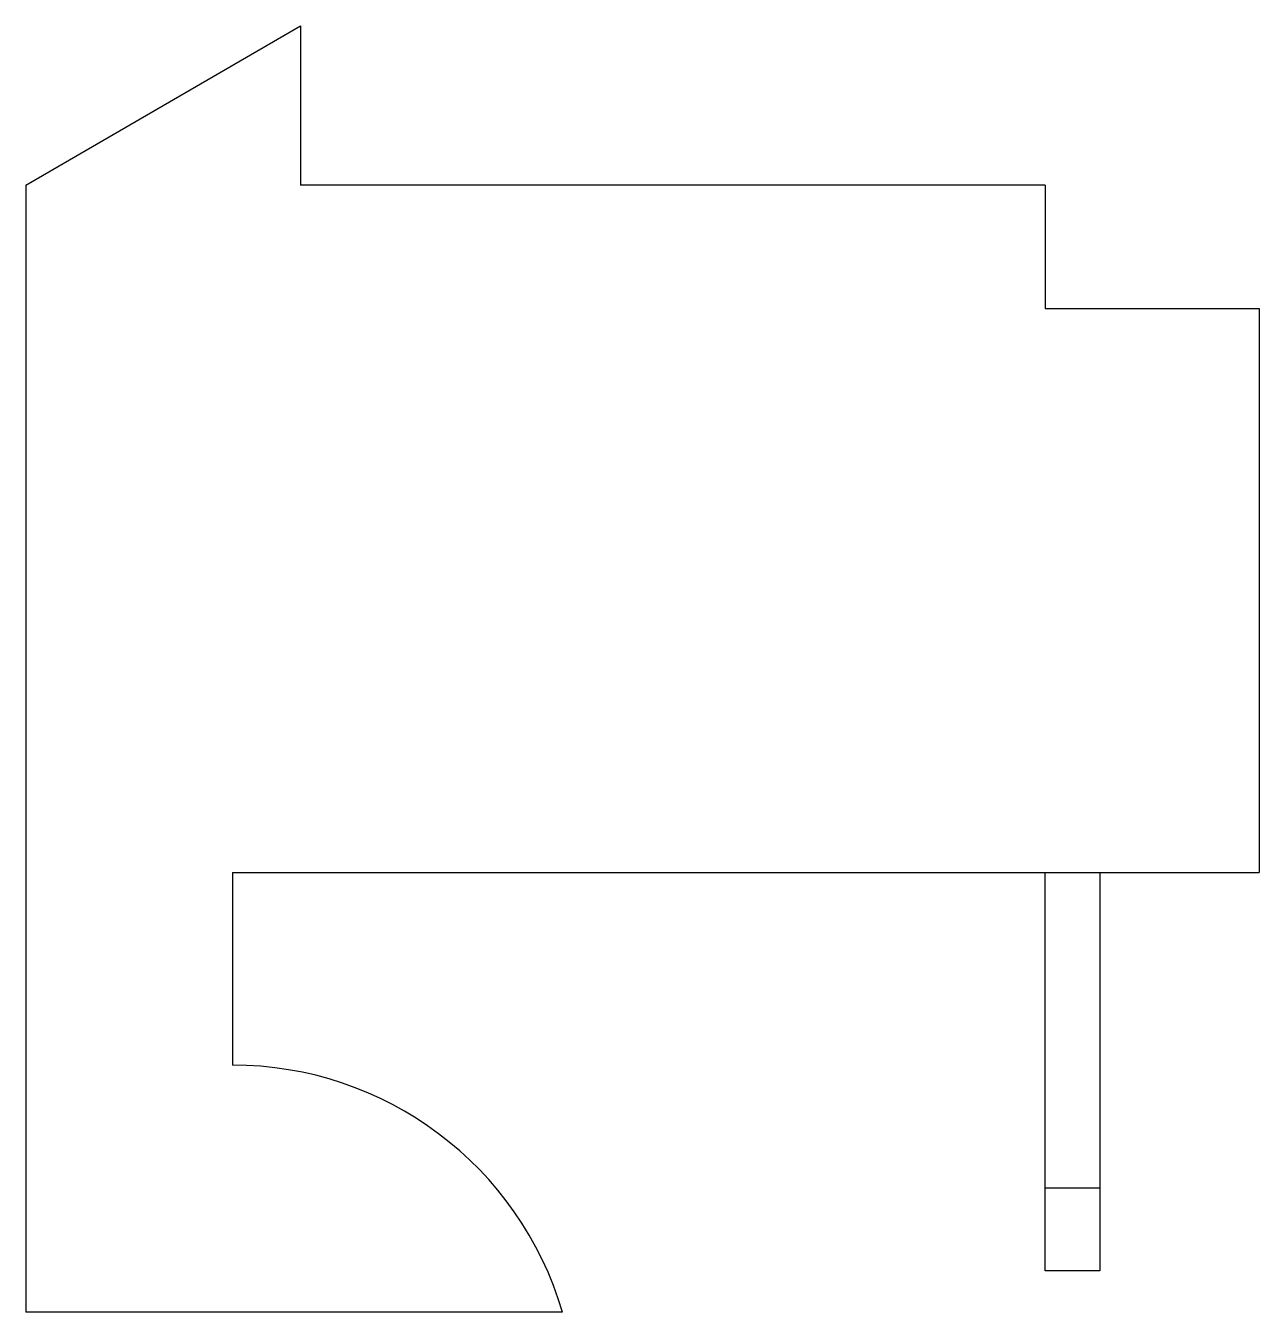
# Model space of a CAD drawing. Header units: millimetres. Extents: x 0 to 11.4, y 0 to 11.9.
import ezdxf

# ---------------------------------------------------------------- set-up
doc = ezdxf.new("R2010")
doc.units = ezdxf.units.MM

msp = doc.modelspace()

# ---------------------------------------------------------------- linework, layer by layer
at = {"color": 7, "linetype": 'Continuous', "lineweight": 25}
for p, q in [((0, 10.414), (2.54, 11.8872)), ((2.54, 11.8872), (2.54, 10.414)), ((0, 10.414), (0, 0)), ((9.42, 10.414), (2.54, 10.414)), ((9.42, 10.414), (9.42, 9.274)), ((9.42, 9.274), (11.4, 9.274)), ((11.4, 9.274), (11.4, 4.064)), ((1.91, 4.064), (11.4, 4.064)), ((1.91, 4.064), (1.91, 2.284)), ((9.42, 0.384), (9.42, 4.064)), ((9.928, 4.064), (9.928, 0.384)), ((9.928, 1.146), (9.42, 1.146)), ((9.928, 0.384), (9.42, 0.384)), ((4.9612, 0), (0, 0))]:
    msp.add_line(p, q, dxfattribs=at)
msp.add_arc((1.91, -0.896), 3.18, 16.36534, 90, dxfattribs=at)

doc.saveas('drawing.dxf')
